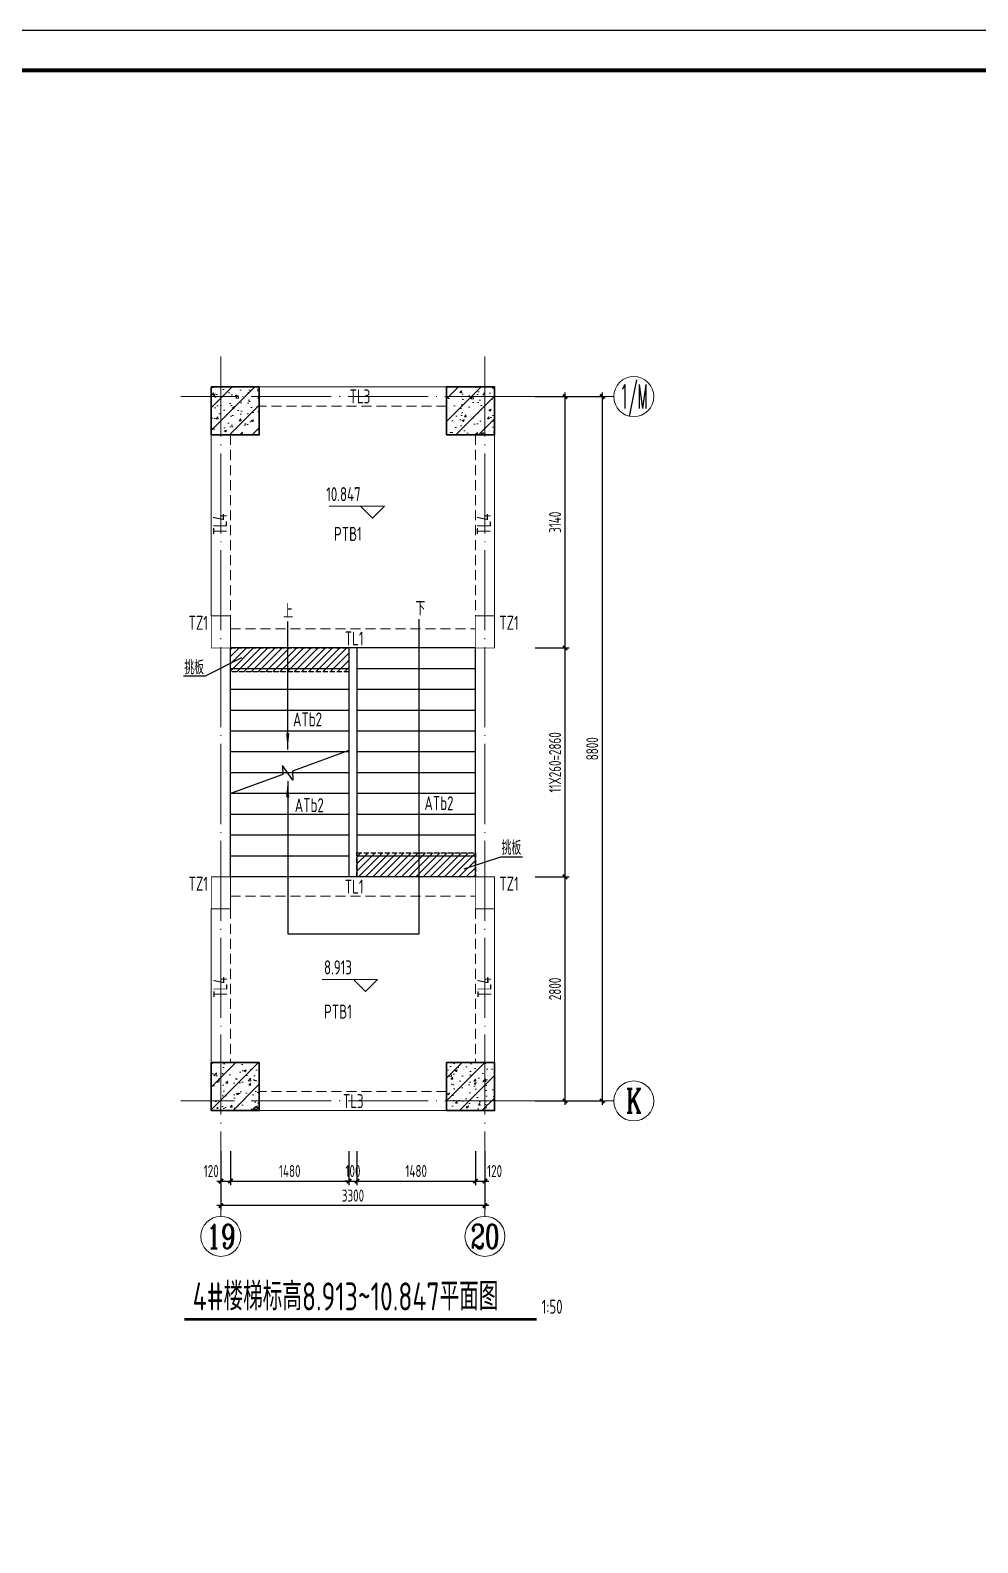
# Model space of a CAD drawing. Extents: x 56246 to 893198, y -950445 to -423535.
# Drawn here: x 400412 to 412253, y -479050 to -460155 of the extents above; entities that cross this region are included whole.
import ezdxf
from ezdxf.enums import TextEntityAlignment as Align

# ---------------------------------------------------------------- set-up
doc = ezdxf.new("R2010")
doc.units = 0
doc.header["$LTSCALE"] = 500
for name, pattern in [('CONTINOUS', [0]), ('DASH', [0.35, 0.25, -0.1]), ('DOTE', [2.42, 2, -0.2, 0.02, -0.2]), ('HIDDEN', [0.375, 0.25, -0.125])]:
    doc.linetypes.add(name, pattern=pattern)
for name, color, linetype, lineweight in [('0S-板-上层柱线', 6, 'Continuous', 18), ('0S-柱-线', 50, 'Continuous', 30), ('0S-梁-不可见', 4, 'HIDDEN', 18), ('0S-梁-线', 5, 'Continuous', 18), ('0S-楼梯-文字', 4, 'Continuous', 20), ('0S-轴线', 1, 'DOTE', 13), ('0S-轴线尺寸', 6, 'CONTINOUS', 18), ('0S-轴线编号', 6, 'CONTINOUS', 18), ('上层柱线', 6, 'Continuous', 18)]:
    doc.layers.add(name, color=color, linetype=linetype, lineweight=lineweight)
for name, color, linetype in [('PUB_DIM', 3, 'Continuous'), ('STAIR', 4, 'Continuous'), ('T-TK', 157, 'Continuous'), ('TEXT_LT', 90, 'Continuous'), ('照明平面标注层', 111, 'Continuous')]:
    doc.layers.add(name, color=color, linetype=linetype)
doc.styles.add('TSSD_Axis', font='complex.shx', dxfattribs={"width": 0.7, "bigfont": 'hztxt.shx'})
doc.styles.add('TSSD_DIMENSION', font='tssdeng.shx', dxfattribs={"width": 0.7, "bigfont": 'Hztxt.shx'})
doc.styles.add('TSSD_Rein', font='Tssdeng.shx', dxfattribs={"width": 0.7, "bigfont": 'hztxt.shx'})
doc.dimstyles.new('TSSD_50_50', dxfattribs={"dimtxt": 150, "dimasz": 50, "dimexe": 50, "dimexo": 125, "dimgap": 50, "dimtad": 1, "dimdec": 0, "dimzin": 0, "dimdsep": 46, "dimtxsty": 'TSSD_DIMENSION', "dimblk": 'ARCHTICK', "dimblk1": 'ARCHTICK', "dimblk2": 'ARCHTICK', "dimcen": 0, "dimdle": 50, "dimclrt": 7, "dimadec": 0, "dimazin": 0, "dimtfac": 1, "dimtdec": 0, "dimtix": 1, "dimtmove": 2, "dimatfit": 3, "dimfxl": 1, "dimtolj": 1, "dimtzin": 0, "dimarcsym": 0})
pattern_1 = [(45, (-46746.39, -22206.57), (-141.421356, 141.421356), []), (50, (-46746.39, -22206.57), (286.90407, -25.10085), [30, -330]), (355, (-46746.4, -22206.57), (-55.50053, 300.87685), [24, -264]), (100.4514, (-46722.48, -22208.66), (231.40375, 275.77582), [25.49608, -280.45684]), (46.1842, (-46746.4, -22126.57), (426.89642, -66.2076), [45, -495]), (96.6356, (-46710.8, -22132.1), (373.86508, 389.64715), [38.24412, -420.6852]), (351.1842, (-46746.4, -22126.57), (373.86478, 389.64744), [36, -396]), (21, (-46706.39, -22146.57), (238.76282, -161.04756), [30, -330]), (326, (-46706.4, -22146.57), (97.32613, 290.06002), [24, -264]), (71.4514, (-46686.5, -22159.99), (336.08905, 129.0122), [25.49608, -280.45684]), (37.5, (-46746.39, -22206.57), (4.863942, 133.157542), [2, -260.8, 2, -268, 2, -265]), (7.5, (-46746.39, -22206.57), (105.227815, 157.764685), [2, -152.8, 2, -254.8, 2, -101]), (327.5, (-46835.59, -22206.57), (213.528974, -9.021949), [2, -100, 2, -312, 2, -414]), (317.5, (-46875.59, -22206.57), (233.27447, 40.041993), [2, -130, 2, -207.2, 2, -294])]

# ---------------------------------------------------------------- blocks, each defined once
blk = doc.blocks.new('A0-DWF')
at = {"layer": 'T-TK'}
blk.add_line((0, 0), (118900, 0), dxfattribs=at)
at = {"layer": 'T-TK', "const_width": 100}
blk.add_lwpolyline([(2500, -83100), (117900, -83100), (117900, -1000), (2500, -1000)], close=True, dxfattribs=at)
blk = doc.blocks.new('_ArchTick')
at = {"color": 0, "linetype": 'ByBlock', "const_width": 0.5}
blk.add_lwpolyline([(-0.53, -0.53), (0.53, 0.53)], dxfattribs=at)
blk = doc.blocks.new('*D610')
at = {"layer": '0S-轴线尺寸', "color": 0, "lineweight": -2, "transparency": 16777216}
for p, q in [((402795, -474156), (402795, -474888)), ((406095, -474156), (406095, -474888)), ((406145, -474838), (402745, -474838))]:
    blk.add_line(p, q, dxfattribs=at)
at = {"layer": 'Defpoints', "color": 0, "transparency": 16777216}
for p in [(402795, -474031), (406095, -474031), (402795, -474838)]:
    blk.add_point(p, dxfattribs=at)
at = {"layer": '0S-轴线尺寸', "color": 0, "lineweight": -2, "transparency": 16777216, "xscale": 50, "yscale": 50, "zscale": 50, "rotation": 180}
blk.add_blockref('_ArchTick', (402795, -474838), dxfattribs=at)
at = {"layer": '0S-轴线尺寸', "color": 0, "lineweight": -2, "transparency": 16777216, "xscale": 50, "yscale": 50, "zscale": 50}
blk.add_blockref('_ArchTick', (406095, -474838), dxfattribs=at)
at = {"layer": '0S-轴线尺寸', "color": 7, "transparency": 16777216, "insert": (404445, -474713), "char_height": 150, "attachment_point": 5, "style": 'TSSD_DIMENSION'}
blk.add_mtext('\\A1;3300', dxfattribs=at)
blk = doc.blocks.new('*D611')
at = {"layer": '0S-轴线尺寸', "color": 0, "lineweight": -2, "transparency": 16777216}
for p, q in [((406720, -464731), (407610, -464731)), ((407560, -464681), (407560, -473581)), ((406720, -473531), (407610, -473531))]:
    blk.add_line(p, q, dxfattribs=at)
at = {"layer": 'Defpoints', "color": 0, "transparency": 16777216}
for p in [(406595, -464731), (406595, -473531), (407560, -473531)]:
    blk.add_point(p, dxfattribs=at)
at = {"layer": '0S-轴线尺寸', "color": 0, "lineweight": -2, "transparency": 16777216, "xscale": 50, "yscale": 50, "zscale": 50}
for p, rotation in [((407560, -464731), 90), ((407560, -473531), 270)]:
    blk.add_blockref('_ArchTick', p, dxfattribs=dict(at, rotation=rotation))
at = {"layer": '0S-轴线尺寸', "color": 7, "transparency": 16777216, "insert": (407435, -469131), "char_height": 150, "attachment_point": 5, "rotation": 90, "style": 'TSSD_DIMENSION'}
blk.add_mtext('\\A1;8800', dxfattribs=at)
blk = doc.blocks.new('*D612')
at = {"layer": '0S-轴线尺寸', "color": 0, "lineweight": -2, "transparency": 16777216}
for p, q in [((404495, -474156), (404495, -474581)), ((405975, -474156), (405975, -474581)), ((404445, -474531), (406025, -474531))]:
    blk.add_line(p, q, dxfattribs=at)
at = {"layer": 'Defpoints', "color": 0, "transparency": 16777216}
for p in [(404495, -474031), (405975, -474031), (405975, -474531)]:
    blk.add_point(p, dxfattribs=at)
at = {"layer": '0S-轴线尺寸', "color": 0, "lineweight": -2, "transparency": 16777216, "xscale": 50, "yscale": 50, "zscale": 50, "rotation": 180}
blk.add_blockref('_ArchTick', (404495, -474531), dxfattribs=at)
at = {"layer": '0S-轴线尺寸', "color": 0, "lineweight": -2, "transparency": 16777216, "xscale": 50, "yscale": 50, "zscale": 50}
blk.add_blockref('_ArchTick', (405975, -474531), dxfattribs=at)
at = {"layer": '0S-轴线尺寸', "color": 7, "transparency": 16777216, "insert": (405235, -474406), "char_height": 150, "attachment_point": 5, "style": 'TSSD_DIMENSION'}
blk.add_mtext('\\A1;1480', dxfattribs=at)
blk = doc.blocks.new('*D613')
at = {"layer": '0S-轴线尺寸', "color": 0, "lineweight": -2, "transparency": 16777216}
for p, q in [((405975, -474156), (405975, -474581)), ((406095, -474156), (406095, -474581)), ((405925, -474531), (406145, -474531))]:
    blk.add_line(p, q, dxfattribs=at)
at = {"layer": 'Defpoints', "color": 0, "transparency": 16777216}
for p in [(405975, -474031), (406095, -474031), (406095, -474531)]:
    blk.add_point(p, dxfattribs=at)
at = {"layer": '0S-轴线尺寸', "color": 0, "lineweight": -2, "transparency": 16777216, "xscale": 50, "yscale": 50, "zscale": 50, "rotation": 180}
blk.add_blockref('_ArchTick', (405975, -474531), dxfattribs=at)
at = {"layer": '0S-轴线尺寸', "color": 0, "lineweight": -2, "transparency": 16777216, "xscale": 50, "yscale": 50, "zscale": 50}
blk.add_blockref('_ArchTick', (406095, -474531), dxfattribs=at)
at = {"layer": '0S-轴线尺寸', "color": 7, "transparency": 16777216, "insert": (406215, -474406), "char_height": 150, "attachment_point": 5, "style": 'TSSD_DIMENSION'}
blk.add_mtext('\\A1;120', dxfattribs=at)
blk = doc.blocks.new('_ARROW')
blk.add_solid([(0, 0), (-1, 0.1), (-1, -0.1)])
blk = doc.blocks.new('*D614')
at = {"layer": '0S-轴线尺寸', "color": 0, "lineweight": -2, "transparency": 16777216}
for p, q in [((406720, -470731), (407145, -470731)), ((407095, -473581), (407095, -470681)), ((406720, -473531), (407145, -473531))]:
    blk.add_line(p, q, dxfattribs=at)
at = {"layer": 'Defpoints', "color": 0, "transparency": 16777216}
for p in [(406595, -470731), (407095, -470731), (406595, -473531)]:
    blk.add_point(p, dxfattribs=at)
at = {"layer": '0S-轴线尺寸', "color": 0, "lineweight": -2, "transparency": 16777216, "xscale": 50, "yscale": 50, "zscale": 50}
for p, rotation in [((407095, -470731), 90), ((407095, -473531), 270)]:
    blk.add_blockref('_ArchTick', p, dxfattribs=dict(at, rotation=rotation))
at = {"layer": '0S-轴线尺寸', "color": 7, "transparency": 16777216, "insert": (406970, -472131), "char_height": 150, "attachment_point": 5, "rotation": 90, "style": 'TSSD_DIMENSION'}
blk.add_mtext('\\A1;2800', dxfattribs=at)
blk = doc.blocks.new('*D615')
at = {"layer": '0S-轴线尺寸', "color": 0, "lineweight": -2, "transparency": 16777216}
for p, q in [((404395, -474156), (404395, -474581)), ((404495, -474156), (404495, -474581)), ((404395, -474531), (404345, -474531)), ((404395, -474531), (404495, -474531)), ((404495, -474531), (404545, -474531))]:
    blk.add_line(p, q, dxfattribs=at)
at = {"layer": 'Defpoints', "color": 0, "transparency": 16777216}
for p in [(404395, -474031), (404495, -474031), (404495, -474531)]:
    blk.add_point(p, dxfattribs=at)
at = {"layer": '0S-轴线尺寸', "color": 0, "lineweight": -2, "transparency": 16777216, "xscale": 50, "yscale": 50, "zscale": 50}
blk.add_blockref('_ArchTick', (404395, -474531), dxfattribs=at)
at = {"layer": '0S-轴线尺寸', "color": 0, "lineweight": -2, "transparency": 16777216, "xscale": 50, "yscale": 50, "zscale": 50, "rotation": 180}
blk.add_blockref('_ArchTick', (404495, -474531), dxfattribs=at)
at = {"layer": '0S-轴线尺寸', "color": 7, "transparency": 16777216, "insert": (404445, -474406), "char_height": 150, "attachment_point": 5, "style": 'TSSD_DIMENSION'}
blk.add_mtext('\\A1;100', dxfattribs=at)
blk = doc.blocks.new('*D616')
at = {"layer": '0S-轴线尺寸', "color": 0, "lineweight": -2, "transparency": 16777216}
for p, q in [((402915, -474156), (402915, -474581)), ((404395, -474156), (404395, -474581)), ((402865, -474531), (404445, -474531))]:
    blk.add_line(p, q, dxfattribs=at)
at = {"layer": 'Defpoints', "color": 0, "transparency": 16777216}
for p in [(402915, -474031), (404395, -474031), (404395, -474531)]:
    blk.add_point(p, dxfattribs=at)
at = {"layer": '0S-轴线尺寸', "color": 0, "lineweight": -2, "transparency": 16777216, "xscale": 50, "yscale": 50, "zscale": 50, "rotation": 180}
blk.add_blockref('_ArchTick', (402915, -474531), dxfattribs=at)
at = {"layer": '0S-轴线尺寸', "color": 0, "lineweight": -2, "transparency": 16777216, "xscale": 50, "yscale": 50, "zscale": 50}
blk.add_blockref('_ArchTick', (404395, -474531), dxfattribs=at)
at = {"layer": '0S-轴线尺寸', "color": 7, "transparency": 16777216, "insert": (403655, -474406), "char_height": 150, "attachment_point": 5, "style": 'TSSD_DIMENSION'}
blk.add_mtext('\\A1;1480', dxfattribs=at)
blk = doc.blocks.new('*D617')
at = {"layer": '0S-轴线尺寸', "color": 0, "lineweight": -2, "transparency": 16777216}
for p, q in [((402795, -474156), (402795, -474581)), ((402915, -474156), (402915, -474581)), ((402745, -474531), (402965, -474531))]:
    blk.add_line(p, q, dxfattribs=at)
at = {"layer": 'Defpoints', "color": 0, "transparency": 16777216}
for p in [(402795, -474031), (402915, -474031), (402915, -474531)]:
    blk.add_point(p, dxfattribs=at)
at = {"layer": '0S-轴线尺寸', "color": 0, "lineweight": -2, "transparency": 16777216, "xscale": 50, "yscale": 50, "zscale": 50, "rotation": 180}
blk.add_blockref('_ArchTick', (402795, -474531), dxfattribs=at)
at = {"layer": '0S-轴线尺寸', "color": 0, "lineweight": -2, "transparency": 16777216, "xscale": 50, "yscale": 50, "zscale": 50}
blk.add_blockref('_ArchTick', (402915, -474531), dxfattribs=at)
at = {"layer": '0S-轴线尺寸', "color": 7, "transparency": 16777216, "insert": (402674, -474406), "char_height": 150, "attachment_point": 5, "style": 'TSSD_DIMENSION'}
blk.add_mtext('\\A1;120', dxfattribs=at)
blk = doc.blocks.new('*D618')
at = {"layer": '0S-轴线尺寸', "color": 0, "lineweight": -2, "transparency": 16777216}
for p, q in [((406720, -464731), (407145, -464731)), ((407095, -467921), (407095, -464681)), ((406720, -467871), (407145, -467871))]:
    blk.add_line(p, q, dxfattribs=at)
at = {"layer": 'Defpoints', "color": 0, "transparency": 16777216}
for p in [(406595, -464731), (407095, -464731), (406595, -467871)]:
    blk.add_point(p, dxfattribs=at)
at = {"layer": '0S-轴线尺寸', "color": 0, "lineweight": -2, "transparency": 16777216, "xscale": 50, "yscale": 50, "zscale": 50}
for p, rotation in [((407095, -464731), 90), ((407095, -467871), 270)]:
    blk.add_blockref('_ArchTick', p, dxfattribs=dict(at, rotation=rotation))
at = {"layer": '0S-轴线尺寸', "color": 7, "transparency": 16777216, "insert": (406970, -466301), "char_height": 150, "attachment_point": 5, "rotation": 90, "style": 'TSSD_DIMENSION'}
blk.add_mtext('\\A1;3140', dxfattribs=at)
blk = doc.blocks.new('*D619')
at = {"layer": '0S-轴线尺寸', "color": 0, "lineweight": -2, "transparency": 16777216}
for p, q in [((407095, -470781), (407095, -467821)), ((406720, -467871), (407145, -467871)), ((406720, -470731), (407145, -470731))]:
    blk.add_line(p, q, dxfattribs=at)
at = {"layer": 'Defpoints', "color": 0, "transparency": 16777216}
for p in [(406595, -467871), (407095, -467871), (406595, -470731)]:
    blk.add_point(p, dxfattribs=at)
at = {"layer": '0S-轴线尺寸', "color": 0, "lineweight": -2, "transparency": 16777216, "xscale": 50, "yscale": 50, "zscale": 50}
for p, rotation in [((407095, -467871), 90), ((407095, -470731), 270)]:
    blk.add_blockref('_ArchTick', p, dxfattribs=dict(at, rotation=rotation))
at = {"layer": '0S-轴线尺寸', "color": 7, "transparency": 16777216, "insert": (406970, -469301), "char_height": 150, "attachment_point": 5, "rotation": 90, "style": 'TSSD_DIMENSION'}
blk.add_mtext('\\A1;11X260=2860', dxfattribs=at)
blk = doc.blocks.new('ts_axno')
at = {"color": 0, "linetype": 'ByBlock', "lineweight": -2}
blk.add_circle((0, 0), 0.5, dxfattribs=at)
at = {"color": 0, "linetype": 'ByBlock', "lineweight": -2, "style": 'TSSD_Axis', "width": 0.7}
blk.add_attdef('A', text='', height=0.6, dxfattribs=at).set_placement((0, 0), align=Align.MIDDLE_CENTER)

msp = doc.modelspace()

# ---------------------------------------------------------------- hatches: boundary and pattern name
h = msp.add_hatch()
h.set_pattern_fill('ANSI31', color=256, scale=20)
h.set_pattern_definition([(45, (83121.385, 2220), (-44.9012806, 44.9012806), [])])
h.paths.add_polyline_path([(404394.5179, -468171.0176), (402914.5179, -468171.0176), (402914.5179, -467871.0176), (404394.5179, -467871.0176)])
h = msp.add_hatch()
h.set_pattern_fill('ANSI31', color=256, scale=20)
h.set_pattern_definition([(45, (84641.385, -340), (-44.9012806, 44.9012806), [])])
h.paths.add_polyline_path([(405974.5179, -470731.0176), (404494.5179, -470731.0176), (404494.5179, -470431.0176), (405974.5179, -470431.0176)])
at = {"layer": '上层柱线'}
h = msp.add_hatch(dxfattribs=at)
h.set_pattern_fill('钢筋混凝土', color=256, scale=40, pattern_type=2)
h.set_pattern_definition(pattern_1)
h.paths.add_polyline_path([(402674.5179, -464611.0176), (402674.5179, -465211.0176), (403274.5179, -465211.0176), (403274.5179, -464611.0176)])
h = msp.add_hatch(dxfattribs=at)
h.set_pattern_fill('钢筋混凝土', color=256, scale=40, pattern_type=2)
h.set_pattern_definition(pattern_1)
h.paths.add_polyline_path([(405614.5179, -464611.0176), (405614.5179, -465211.0176), (406214.5179, -465211.0176), (406214.5179, -464611.0176)])
h = msp.add_hatch(dxfattribs=at)
h.set_pattern_fill('钢筋混凝土', color=256, scale=40, pattern_type=2)
h.set_pattern_definition(pattern_1)
h.paths.add_polyline_path([(402674.5179, -473051.0176), (402674.5179, -473651.0176), (403274.5179, -473651.0176), (403274.5179, -473051.0176)])
h = msp.add_hatch(dxfattribs=at)
h.set_pattern_fill('钢筋混凝土', color=256, scale=40, pattern_type=2)
h.set_pattern_definition(pattern_1)
h.paths.add_polyline_path([(405614.5179, -473051.0176), (405614.5179, -473651.0176), (406214.5179, -473651.0176), (406214.5179, -473051.0176)])

# ---------------------------------------------------------------- linework, layer by layer
at = {"linetype": 'DASH', "ltscale": 0.5}
for points in [[(404394.5179, -468171.0176), (402914.5179, -468171.0176), (402914.5179, -467871.0176), (404394.5179, -467871.0176)], [(405974.5179, -470731.0176), (404494.5179, -470731.0176), (404494.5179, -470431.0176), (405974.5179, -470431.0176)]]:
    msp.add_lwpolyline(points, close=True, dxfattribs=at)
at = {"layer": '0S-板-上层柱线', "const_width": 10}
for points in [[(402674.5179, -467471.0176), (402914.5179, -467471.0176), (402914.5179, -467871.0176), (402674.5179, -467871.0176)], [(405974.5179, -467471.0176), (406214.5179, -467471.0176), (406214.5179, -467871.0176), (405974.5179, -467871.0176)], [(402674.5179, -470731.0176), (402914.5179, -470731.0176), (402914.5179, -471131.0176), (402674.5179, -471131.0176)], [(405974.5179, -470731.0176), (406214.5179, -470731.0176), (406214.5179, -471131.0176), (405974.5179, -471131.0176)]]:
    msp.add_lwpolyline(points, close=True, dxfattribs=at)
at = {"layer": '0S-柱-线'}
for points in [[(402674.5179, -464611.0176), (402674.5179, -465211.0176), (403274.5179, -465211.0176), (403274.5179, -464611.0176)], [(405614.5179, -464611.0176), (405614.5179, -465211.0176), (406214.5179, -465211.0176), (406214.5179, -464611.0176)], [(402674.5179, -473051.0176), (402674.5179, -473651.0176), (403274.5179, -473651.0176), (403274.5179, -473051.0176)], [(405614.5179, -473051.0176), (405614.5179, -473651.0176), (406214.5179, -473651.0176), (406214.5179, -473051.0176)]]:
    msp.add_lwpolyline(points, close=True, dxfattribs=at)
at = {"layer": '0S-梁-不可见'}
for p, q in [((405614.5179, -464851.0176), (403274.5179, -464851.0176)), ((402914.5179, -465211.0176), (402914.5179, -467471.0176)), ((405974.5179, -465211.0176), (405974.5179, -467471.0176)), ((402914.5179, -467631.0176), (405974.5179, -467631.0176)), ((402914.5179, -470971.0176), (405974.5179, -470971.0176)), ((402914.5179, -471131.0176), (402914.5179, -473051.0176)), ((405974.5179, -471131.0176), (405974.5179, -473051.0176)), ((405614.5179, -473411.0176), (403274.5179, -473411.0176))]:
    msp.add_line(p, q, dxfattribs=at)
at = {"layer": '0S-梁-线'}
for p, q in [((405614.5179, -464611.0176), (403274.5179, -464611.0176)), ((402674.5179, -465211.0176), (402674.5179, -467471.0176)), ((406214.5179, -465211.0176), (406214.5179, -467471.0176)), ((402914.5179, -467871.0176), (405974.5179, -467871.0176)), ((402914.5179, -470731.0176), (405974.5179, -470731.0176)), ((402674.5179, -471131.0176), (402674.5179, -473051.0176)), ((406214.5179, -471131.0176), (406214.5179, -473051.0176)), ((405614.5179, -473651.0176), (403274.5179, -473651.0176))]:
    msp.add_line(p, q, dxfattribs=at)
at = {"layer": '0S-楼梯-文字'}
for p, q in [((404687.4197, -466100.0659), (404147.4197, -466100.0659)), ((404537.4197, -466100.0659), (404687.4197, -466250.0659)), ((404837.4197, -466100.0659), (404537.4197, -466100.0659)), ((404687.4197, -466250.0659), (404837.4197, -466100.0659)), ((404600.2834, -472011.3649), (404060.2834, -472011.3649)), ((404450.2834, -472011.3649), (404600.2834, -472161.3649)), ((404750.2834, -472011.3649), (404450.2834, -472011.3649)), ((404600.2834, -472161.3649), (404750.2834, -472011.3649))]:
    msp.add_line(p, q, dxfattribs=at)
at = {"layer": '0S-楼梯-文字', "const_width": 35}
msp.add_lwpolyline([(402337.4719, -476258.6599), (406741.1253, -476258.6599)], dxfattribs=at)
at = {"layer": '0S-轴线'}
for p, q in [((402794.5179, -464231.0176), (402794.5179, -474031.0176)), ((406094.5179, -464231.0176), (406094.5179, -474031.0176)), ((406594.5179, -464731.0176), (402294.5179, -464731.0176)), ((406594.5179, -473531.0176), (402294.5179, -473531.0176))]:
    msp.add_line(p, q, dxfattribs=at)
at = {"layer": '0S-轴线尺寸'}
for p, q in [((402794.5179, -474031.0176), (402794.5179, -474972.6017)), ((406094.5179, -474031.0176), (406094.5179, -474972.6017))]:
    msp.add_line(p, q, dxfattribs=at)
at = {"layer": '0S-轴线编号'}
for p, q in [((406594.5179, -464731.0176), (407704.1838, -464731.0176)), ((406594.5179, -473531.0176), (407704.1838, -473531.0176))]:
    msp.add_line(p, q, dxfattribs=at)
at = {"layer": 'PUB_DIM'}
for points in [[(403629.5179, -469535.6358), (403629.5179, -471442.8573), (405274.0619, -471442.8573), (405274.0619, -467512.7006)], [(403629.5179, -469139.1539), (403629.5179, -467540.2521)]]:
    msp.add_lwpolyline(points, dxfattribs=at)
at = {"layer": 'STAIR'}
for p, q in [((404394.5179, -467871.0176), (402914.5179, -467871.0176)), ((402914.5179, -470731.0176), (402914.5179, -467871.0176)), ((404494.5179, -467871.0176), (404394.5179, -467871.0176)), ((404394.5179, -467871.0176), (404394.5179, -470731.0176)), ((404494.5179, -467871.0176), (404494.5179, -470731.0176)), ((405974.5179, -467871.0176), (404494.5179, -467871.0176)), ((405974.5179, -470731.0176), (405974.5179, -467871.0176)), ((404394.5179, -468131.0176), (402914.5179, -468131.0176)), ((405974.5179, -468131.0176), (404494.5179, -468131.0176)), ((404394.5179, -468391.0176), (402914.5179, -468391.0176)), ((405974.5179, -468391.0176), (404494.5179, -468391.0176)), ((404394.5179, -468651.0176), (402914.5179, -468651.0176)), ((405974.5179, -468651.0176), (404494.5179, -468651.0176)), ((404394.5179, -468911.0176), (402914.5179, -468911.0176)), ((405974.5179, -468911.0176), (404494.5179, -468911.0176)), ((404394.5179, -469152.8358), (403690.6045, -469408.8043)), ((404394.5179, -469171.0176), (402914.5179, -469171.0176)), ((403695.3034, -469524.1426), (403563.7324, -469337.8926)), ((403563.7324, -469337.8926), (403568.4313, -469453.2309)), ((405974.5179, -469171.0176), (404494.5179, -469171.0176)), ((404394.5179, -469431.0176), (402914.5179, -469431.0176)), ((403568.4313, -469453.2309), (402914.5179, -469691.0176)), ((403690.6045, -469408.8043), (403695.3034, -469524.1426)), ((405974.5179, -469431.0176), (404494.5179, -469431.0176)), ((404394.5179, -469691.0176), (402914.5179, -469691.0176)), ((405974.5179, -469691.0176), (404494.5179, -469691.0176)), ((404394.5179, -469951.0176), (402914.5179, -469951.0176)), ((405974.5179, -469951.0176), (404494.5179, -469951.0176)), ((404394.5179, -470211.0176), (402914.5179, -470211.0176)), ((405974.5179, -470211.0176), (404494.5179, -470211.0176)), ((404394.5179, -470471.0176), (402914.5179, -470471.0176)), ((405974.5179, -470471.0176), (404494.5179, -470471.0176)), ((404394.5179, -470731.0176), (402914.5179, -470731.0176)), ((404494.5179, -470731.0176), (404394.5179, -470731.0176)), ((405974.5179, -470731.0176), (404494.5179, -470731.0176))]:
    msp.add_line(p, q, dxfattribs=at)
at = {"layer": 'TEXT_LT'}
for points in [[(403052.4498, -467996.8099), (402597.7856, -468225.9882), (402325.8323, -468225.9882)], [(405836.5859, -470629.8048), (406291.2502, -470479.6173), (406563.2035, -470479.6173)]]:
    msp.add_lwpolyline(points, dxfattribs=at)
at = {"layer": '上层柱线'}
for points in [[(402674.5179, -464611.0176), (402674.5179, -465211.0176), (403274.5179, -465211.0176), (403274.5179, -464611.0176)], [(405614.5179, -464611.0176), (405614.5179, -465211.0176), (406214.5179, -465211.0176), (406214.5179, -464611.0176)], [(402674.5179, -473051.0176), (402674.5179, -473651.0176), (403274.5179, -473651.0176), (403274.5179, -473051.0176)], [(405614.5179, -473051.0176), (405614.5179, -473651.0176), (406214.5179, -473651.0176), (406214.5179, -473051.0176)]]:
    msp.add_lwpolyline(points, close=True, dxfattribs=at)

# ---------------------------------------------------------------- block references
at = {"layer": '0S-轴线编号'}
ref = msp.add_blockref('ts_axno', (407954.1838, -464731.0176), dxfattribs=dict(at, xscale=-500, yscale=500, zscale=500))
ref.add_attrib('18', '1/M', dxfattribs={"height": 300, "style": 'TSSD_Axis', "width": 0.4}).set_placement((407954.1838, -464731.0176), align=Align.MIDDLE_CENTER)
ref = msp.add_blockref('ts_axno', (407954.1838, -473531.0176), dxfattribs=dict(at, xscale=-500, yscale=500, zscale=500))
ref.add_attrib('18', 'K', dxfattribs={"height": 300, "style": 'TSSD_Axis', "width": 0.7}).set_placement((407954.1838, -473531.0176), align=Align.MIDDLE_CENTER)
ref = msp.add_blockref('ts_axno', (402794.5179, -475222.6017), dxfattribs=dict(at, xscale=500, yscale=500, zscale=500))
ref.add_attrib('17', '19', dxfattribs={"height": 300, "style": 'TSSD_Axis', "width": 0.7}).set_placement((402794.5179, -475222.6017), align=Align.MIDDLE_CENTER)
ref = msp.add_blockref('ts_axno', (406094.5179, -475222.6017), dxfattribs=dict(at, xscale=500, yscale=500, zscale=500))
ref.add_attrib('18', '20', dxfattribs={"height": 300, "style": 'TSSD_Axis', "width": 0.7}).set_placement((406094.5179, -475222.6017), align=Align.MIDDLE_CENTER)
at = {"layer": 'PUB_DIM', "xscale": 200, "yscale": 200, "zscale": 200}
for p, rotation in [((403629.5179, -469139.1539), 270), ((403629.5179, -469535.6358), 90.00000000000001)]:
    msp.add_blockref('_ARROW', p, dxfattribs=dict(at, rotation=rotation))
at = {"layer": '照明平面标注层', "xscale": 0.5, "yscale": 0.5, "zscale": 0.5}
msp.add_blockref('A0-DWF', (368313.4361, -460154.8059), dxfattribs=at)

# ---------------------------------------------------------------- texts
at = {"layer": '0S-楼梯-文字', "width": 0.7}
for s, height, style, p in [('TL3', 175, 'TSSD_Rein', (404402.6765, -464816.9528)), ('上', 175, 'TSSD_Rein', (403573.1158, -467500.9156)), ('下', 175, 'TSSD_Rein', (405225.3726, -467464.0808)), ('TZ1', 175, 'TSSD_Rein', (402390.8038, -467645.0954)), ('TZ1', 175, 'TSSD_Rein', (406274.1818, -467645.0954)), ('TL1', 175, 'TSSD_Rein', (404342.897, -467840.673)), ('TZ1', 175, 'TSSD_Rein', (402390.8038, -470905.0954)), ('TL1', 175, 'TSSD_Rein', (404342.897, -470940.673)), ('TZ1', 175, 'TSSD_Rein', (406274.1818, -470905.0954)), ('TL3', 175, 'TSSD_Rein', (404319.3394, -473620.673)), ('4#楼梯标高8.913~10.847平面图', 350, 'TSSD_DIMENSION', (402441.9548, -476147.9315)), ('1:50', 175, 'TSSD_Rein', (406802.7785, -476188.6599))]:
    msp.add_text(s, height=height, dxfattribs=dict(at, style=style)).set_placement(p)
at = {"layer": '0S-楼梯-文字', "style": 'TSSD_Rein', "width": 0.7}
for s, p in [('10.847', (404325.7146, -465950.0659)), ('PTB1', (404382.2318, -466446.2196)), ('8.913', (404257.8629, -471861.3649)), ('PTB1', (404257.8629, -472414.6827))]:
    msp.add_text(s, height=175, dxfattribs=at).set_placement(p, align=Align.MIDDLE)
for p in [(402870.2746, -466457.2095), (406168.4223, -466457.2095), (402874.4897, -472242.6359), (406174.4897, -472242.6359)]:
    msp.add_text('TL4', height=175, rotation=90, dxfattribs=at).set_placement(p)
at = {"layer": 'TEXT_LT', "style": 'TSSD_Rein', "width": 0.7}
for rotation, p in [(0.00000003, (402337.5816, -468202.181, 33.9)), (359.99999997, (406302.5959, -470455.8102, 33.9))]:
    msp.add_text('挑板', height=175, rotation=rotation, dxfattribs=at).set_placement(p)
for p in [(403696.2416, -468852.1453), (405338.3623, -469898.3069), (403717.8866, -469923.3069)]:
    msp.add_text('ATb2', height=175, dxfattribs=at).set_placement(p)

# ---------------------------------------------------------------- dimensions: what is measured, and where the dimension line sits
at = {"layer": '0S-轴线尺寸'}
for base, p1, p2, angle, picture, middle in [((407559.9993, -473531.0176), (406594.5179, -464731.0176), (406594.5179, -473531.0176), 270, '*D611', (407434.9993, -469131.0176)), ((402794.5179, -474838.3873), (406094.5179, -474031.0176), (402794.5179, -474031.0176), 0, '*D610', (404444.5179, -474713.3873))]:
    dim = msp.add_linear_dim(base=base, p1=p1, p2=p2, angle=angle, dimstyle='TSSD_50_50', dxfattribs=at)
    dim.commit()
    dim.dimension.update_dxf_attribs({"geometry": picture, "text_midpoint": middle})
for p1, p2, picture, middle in [((406594.5179, -467871.0177), (406594.5179, -464731.0176), '*D618', (406969.5179, -466301.0177)), ((406594.5179, -473531.0176), (406594.5179, -470731.0176), '*D614', (406969.5179, -472131.0176)), ((402914.5179, -474031.0176), (404394.5179, -474031.0176), '*D616', (403654.5179, -474406.0176)), ((404394.5179, -474031.0176), (404494.5179, -474031.0176), '*D615', (404444.5179, -474406.0176)), ((404494.5179, -474031.0176), (405974.5179, -474031.0176), '*D612', (405234.5179, -474406.0176))]:
    dim = msp.add_aligned_dim(p1=p1, p2=p2, distance=-500, dimstyle='TSSD_50_50', dxfattribs=at)
    dim.commit()
    dim.dimension.update_dxf_attribs({"geometry": picture, "text_midpoint": middle})
dim = msp.add_aligned_dim(p1=(406594.5179, -470731.0176), p2=(406594.5179, -467871.0177), distance=-500, text='11X260=<>', dimstyle='TSSD_50_50', dxfattribs=at)
dim.commit()
dim.dimension.update_dxf_attribs({"geometry": '*D619', "text_midpoint": (406969.5179, -469301.0177)})
for base, p1, p2, picture, middle in [((402914.5179, -474531.0176), (402794.5179, -474031.0176), (402914.5179, -474031.0176), '*D617', (402673.5564, -474406.0176)), ((406094.5179, -474531.0176), (405974.5179, -474031.0176), (406094.5179, -474031.0176), '*D613', (406215.4794, -474406.0176))]:
    dim = msp.add_linear_dim(base=base, p1=p1, p2=p2, angle=0, dimstyle='TSSD_50_50', dxfattribs=at)
    dim.commit()
    dim.dimension.update_dxf_attribs({"geometry": picture, "text_midpoint": middle, "dimtype": 161})

doc.saveas('drawing.dxf')
